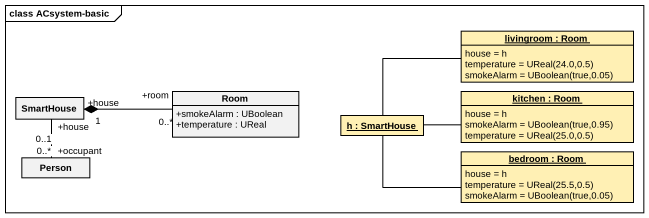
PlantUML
@startuml
mainframe class ACsystem-basic
hide circle
hide empty members
skinparam classAttributeIconSize 0
object "livingroom : Room" as livingroom #FFF0B4 {
  house = h
  temperature = UReal(24.0,0.5)
  smokeAlarm = UBoolean(true,0.05)
}
class SmartHouse
class Room {
  +smokeAlarm : UBoolean
  +temperature : UReal
}
object "h : SmartHouse" as h #FFF0B4
object "kitchen : Room" as kitchen #FFF0B4 {
  house = h
  smokeAlarm = UBoolean(true,0.95)
  temperature = UReal(25.0,0.5)
}
class "Person" as Person_
object "bedroom : Room" as bedroom #FFF0B4 {
  house = h
  temperature = UReal(25.5,0.5)
  smokeAlarm = UBoolean(true,0.05)
}
SmartHouse "+house\n1" *-right- "+room\n0..*" Room
SmartHouse "0..1\n+house" -- "0..*\n+occupant" Person_
h -right- livingroom
h -right- kitchen
h -right- bedroom
@enduml
